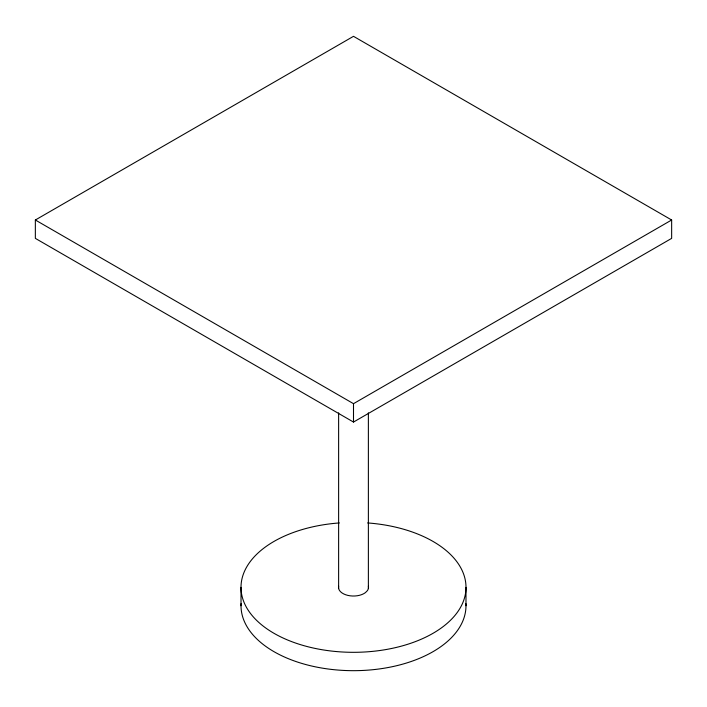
<?xml version="1.0" encoding="UTF-8"?>
<svg xmlns="http://www.w3.org/2000/svg" width="707" height="707" viewBox="0 0 707 707"><rect width="100%" height="100%" fill="white"/><g stroke="black" fill="none" stroke-linecap="round" stroke-linejoin="round"><path stroke-width="1.06" d="M35.35 220.001L353.5 36.322L671.65 220.001L671.65 238.374L353.5 422.052L35.35 238.374L35.35 220.001L353.5 403.679L671.65 220.001M465.984 587.367L465.984 605.74M368.374 412.844L368.374 588.498M353.5 403.679L353.5 422.052M338.626 412.844L338.626 588.498M241.016 587.367L241.016 605.74M465.922 603.628A112.484 64.938 0 0 1 353.5 670.678A112.484 64.938 0 0 1 241.078 603.628M367.64 522.941A112.484 64.938 0 0 1 448.468 622.178A112.484 64.938 0 0 1 258.532 622.178A112.484 64.938 0 0 1 339.36 522.941M368.374 586.244A14.997 8.661 0 0 1 367.357 590.681L365.395 592.643A14.997 8.661 0 0 1 347.764 595.374A14.997 8.661 0 0 1 338.626 586.244"/></g></svg>
